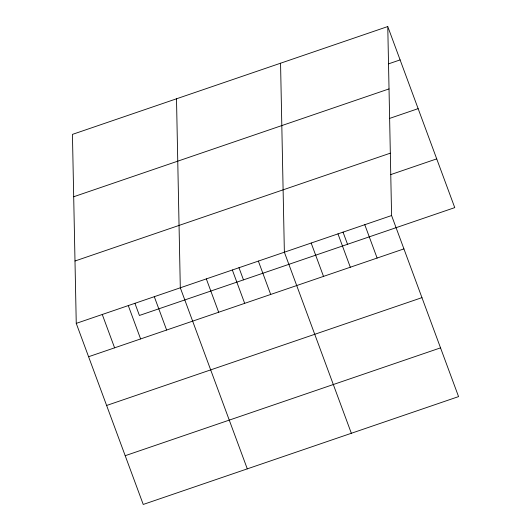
<?xml version="1.0" encoding="UTF-8"?>
<svg xmlns="http://www.w3.org/2000/svg" width="531" height="531" viewBox="0 0 531 531"><rect width="100%" height="100%" fill="white"/><g stroke="black" fill="none" stroke-linecap="round" stroke-linejoin="round"><path stroke-width="0.8" d="M387.769 26.55L72.435 134.389L76.252 323.379L143.231 504.45L458.565 396.611L391.586 215.54L387.769 26.55L454.748 207.621L139.414 315.46L134.907 303.274M388.619 63.833L400.108 59.903M73.696 196.755L389.024 88.916M389.8 118.34L418.136 108.649M74.99 261.013L390.325 153.174M390.77 174.593L436.714 158.875M76.252 323.379L391.586 215.54M88.591 356.726L403.918 248.893M106.618 405.478L421.953 297.639M125.197 455.704L440.531 347.865M364.777 224.706L377.116 258.059M343.026 232.1L347.539 244.287M337.975 233.872L350.314 267.226M311.173 243.039L323.512 276.392M351.349 433.276L284.37 252.205L280.554 63.216M258.358 261.099L270.691 294.453M238.97 267.69L243.477 279.877M232.339 269.994L244.678 303.347M206.327 278.894L218.666 312.248M247.293 468.866L180.308 287.789L176.498 98.799M154.295 296.683L166.634 330.036M128.283 305.584L140.615 338.937M102.264 314.478L114.603 347.832"/></g></svg>
